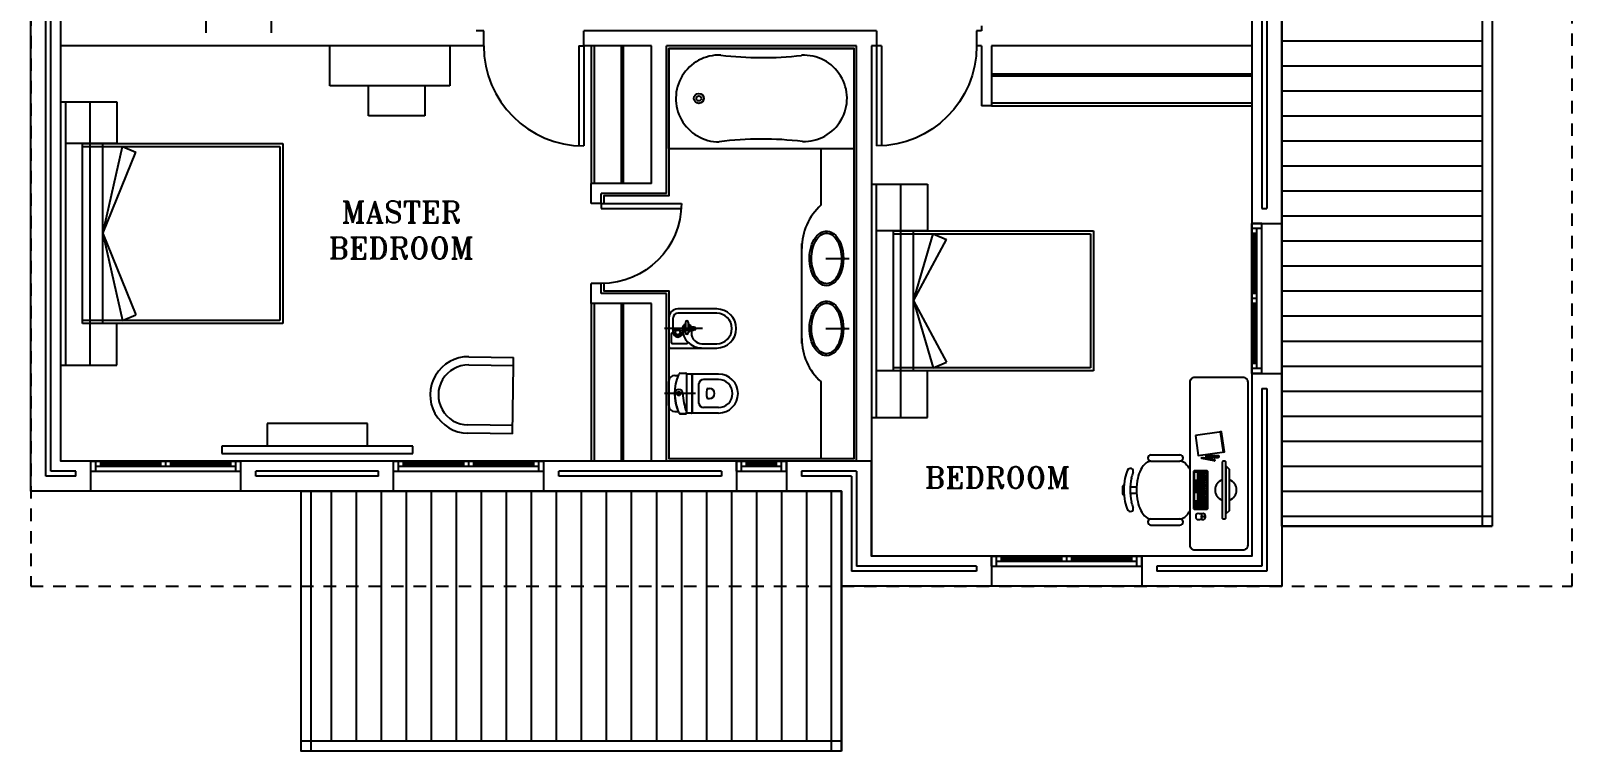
# Model space of a CAD drawing. Header units: millimetres. Extents: x -1152.8 to -1111.9, y 13007.9 to 13070.9.
# Drawn here: x -1152.31 to -1136.91, y 13053.82 to 13061.02 of the extents above; entities that cross this region are included whole.
import ezdxf

# ---------------------------------------------------------------- set-up
doc = ezdxf.new("R2010")
doc.units = ezdxf.units.MM
doc.header["$LTSCALE"] = 0.5
doc.linetypes.add('HIDDEN', pattern=[0.375, 0.25, -0.125])
doc.layers.get('0').update_dxf_attribs({"linetype": 'CONTINUOUS'})
for name, color, linetype in [('A-AREA', 202, 'CONTINUOUS'), ('A-CLOSET', 1, 'CONTINUOUS'), ('A-DOOR', 4, 'CONTINUOUS'), ('A-TEXT', 41, 'CONTINUOUS'), ('A-WALL', 7, 'CONTINUOUS'), ('A-WINDOW', 150, 'CONTINUOUS'), ('B-FURNITURE', 22, 'CONTINUOUS'), ('D-AISO GENERAL FURNITURE', 34, 'CONTINUOUS'), ('M-BALCONY', 6, 'CONTINUOUS'), ('M-FINISHING', 251, 'CONTINUOUS'), ('M-outline-wall', 3, 'CONTINUOUS'), ('M-SANITARY', 1, 'CONTINUOUS'), ('M-TILING', 251, 'CONTINUOUS')]:
    doc.layers.add(name, color=color, linetype=linetype)
doc.styles.add('Sc-0100', font='technic_.ttf', dxfattribs={"height": 300})

# ---------------------------------------------------------------- blocks, each defined once
blk = doc.blocks.new('D1000')
at = {"layer": 'A-DOOR'}
for p, q in [((0, 0), (-1000, 0)), ((0, 50), (-999, 50)), ((0, 50), (0, 0))]:
    blk.add_line(p, q, dxfattribs=at)
blk.add_arc((0, 0), 1000, 90, 180, dxfattribs=at)
blk = doc.blocks.new('D800')
at = {"layer": 'A-DOOR'}
for p, q in [((0, 0), (0, 50)), ((0, 50), (798, 50)), ((0, 0), (0, 50)), ((0, 0), (800, 0))]:
    blk.add_line(p, q, dxfattribs=at)
blk.add_arc((0, 0), 800, 0, 90, dxfattribs=at)
blk = doc.blocks.new('WC1')
at = {"layer": 'M-SANITARY'}
for p, q in [((-121, 0), (121, 0)), ((-203, -114), (-203, -165)), ((-201, -114), (-201, -165)), ((-181, -60), (-181, -85)), ((181, -60), (181, -85)), ((203, -114), (203, -165)), ((-195, -496), (-195, -178)), ((-188, -180), (188, -180)), ((185, -231), (-185, -231)), ((185, -234), (-185, -234)), ((195, -496), (195, -178)), ((-140, -496), (-140, -347)), ((-50, -394), (-50, -407)), ((50, -394), (50, -407)), ((140, -496), (140, -347))]:
    blk.add_line(p, q, dxfattribs=at)
blk.add_circle((0, -100), 20, dxfattribs=at)
for centre, radius, start, end in [((-121, -60), 60, 90, 180), ((121, -60), 60, 0, 90), ((-188, -114), 15, 105.466, 180), ((-188, -114), 13, 105.466, 180), ((-196, -85), 15, 285.466, 0), ((0, -517), 458, 90, 114.67), ((0, -517), 460, 65.909, 114.091), ((8, -660), 520, 90.891, 111.3823), ((0, -100), 40.5, 270, 90), ((196, -85), 15, 180, 254.534), ((188, -114), 15, 0, 74.534), ((-188, -165), 15, 180, 270), ((-188, -165), 13, 180, 300), ((-185, -221), 10, 180, 270), ((-185, -224), 10, 180, 270), ((-90, -347), 50, 92.6454, 180), ((0, -2295), 2000, 87.3546, 92.6454), ((90, -347), 50, 0, 87.3546), ((185, -221), 10, 270, 0), ((185, -224), 10, 270, 0), ((188, -165), 15, 270, 0), ((-35, -394), 15, 97.0541, 180), ((0, -407), 50, 180, 0), ((0, -677), 300, 82.9459, 97.0541), ((35, -394), 15, 0, 82.9459), ((0, -496), 195, 180, 0), ((0, -496), 140, 180, 0)]:
    blk.add_arc(centre, radius, start, end, dxfattribs=at)
blk = doc.blocks.new('BIDET')
at = {"layer": 'M-SANITARY'}
for p, q in [((0, 0), (-180, 0)), ((106, 0), (0, 0)), ((-195, -15), (-195, -478)), ((-150, -38), (-150, -179)), ((-57, -23), (-135, -23)), ((-39, -43), (106, -43)), ((0, -135), (-39, -135)), ((0, -135), (-3, -135)), ((152, -478), (152, -89)), ((195, -478), (195, -89)), ((-16, -225), (-47, -225)), ((-15, -168), (-45, -168)), ((-15, -192), (-45, -192)), ((16, -223), (-16, -223)), ((-16, -224), (-16, -245)), ((16, -246), (-16, -246)), ((-15, -168), (-15, -192)), ((64, -168), (-15, -168)), ((64, -192), (-15, -192)), ((-14, -250), (-14, -246)), ((-12, -221), (-12, -222)), ((-10, -260), (-10, -268)), ((-10, -268), (10, -268)), ((-10, -268), (-9, -269)), ((-9, -269), (9, -269)), ((10, -268), (9, -269)), ((10, -260), (10, -268)), ((12, -221), (12, -222)), ((14, -250), (14, -246)), ((16, -224), (16, -245)), ((-152, -330), (-152, -478))]:
    blk.add_line(p, q, dxfattribs=at)
for radius in [35, 23]:
    blk.add_circle((-39, -89), radius, dxfattribs=at)
for centre, radius, start, end in [((-180, -15), 15, 90, 180), ((106, -89), 89, 0, 90), ((-3, -326), 191, 90, 180), ((-135, -38), 15, 90, 180), ((-39, -89), 46, 90, 270), ((-57, -41), 18, 9.5941, 90), ((0, -180), 42, 16.8152, 162.6853), ((-33, -37), 6, 189.5941, 270), ((0, -180), 45, 15.6643, 90), ((106, -89), 46, 0, 90), ((-47, -330), 105, 90, 180), ((-140, -179), 10, 180, 312.9682), ((-45, -180), 12.5, 90, 270), ((0, -180), 42, 197.3147, 343.1848), ((0, -180), 23.5, 31.1327, 147.8651), ((0, -180), 23.5, 212.1349, 328.8673), ((-16, -224), 1, 90, 180), ((-16, -245), 1, 180, 270), ((0, -250), 14.3, 180, 0), ((-13, -221), 1, 0, 72.0529), ((-13, -222), 1, 270, 0), ((13, -221), 1, 107.9471, 180), ((13, -222), 1, 180, 270), ((0, -180), 45, 287.0576, 344.3357), ((16, -224), 1, 0, 90), ((16, -245), 1, 270, 0), ((64, -180), 12.2, 270, 90), ((0, -478), 195, 180, 0), ((0, -478), 152, 180, 0)]:
    blk.add_arc(centre, radius, start, end, dxfattribs=at)
blk = doc.blocks.new('TUB')
at = {"layer": 'M-SANITARY'}
for p, q in [((-1.55, 0.5), (-1.55, -0.5)), ((0.3, 0.5), (-1.55, 0.5)), ((0.3, 0.5), (0.3, -0.5)), ((0.3, -0.5), (-1.55, -0.5))]:
    blk.add_line(p, q, dxfattribs=at)
for radius in [0.05, 0.025]:
    blk.add_circle((0, 0), radius, dxfattribs=at)
for centre, radius, start, end in [((-1.049, 0), 0.431, 88.2515, 273.2374), ((-0.632, 3.812), 3.405, 263.1872, 277.2261), ((-0.204, 0.001), 0.434, 268.1585, 89.9832), ((-0.632, -3.826), 3.419, 83.042, 96.5975)]:
    blk.add_arc(centre, radius, start, end, dxfattribs=at)
blk = doc.blocks.new('*U105')
blk.add_lwpolyline([(-0.009, -0.009), (0.009, -0.009), (0.009, 0.009), (-0.009, 0.009)], close=True)
blk = doc.blocks.new('*U106')
at = {"layer": 'B-FURNITURE', "color": 0, "linetype": 'ByBlock', "lineweight": -2, "transparency": 16777216}
for p in [(0, 0), (0.021, 0), (0.042, 0), (0.063, 0), (0.084, 0), (0.105, 0), (0.126, 0), (0.147, 0), (0.168, 0), (0.189, 0), (0.21, 0), (0.231, 0), (0.252, 0), (0, -0.021), (0, -0.042), (0.021, -0.021), (0.021, -0.042), (0.042, -0.021), (0.042, -0.042), (0.063, -0.021), (0.063, -0.042), (0.084, -0.021), (0.084, -0.042), (0.105, -0.021), (0.105, -0.042), (0.126, -0.021), (0.126, -0.042), (0.147, -0.021), (0.147, -0.042), (0.168, -0.021), (0.168, -0.042), (0.189, -0.021), (0.189, -0.042), (0.21, -0.021), (0.21, -0.042), (0.231, -0.021), (0.231, -0.042), (0.252, -0.021), (0.252, -0.042)]:
    blk.add_blockref('*U105', p, dxfattribs=at)
blk = doc.blocks.new('*U107')
blk.add_lwpolyline([(-0.009, -0.009), (0.009, -0.009), (0.009, 0.009), (-0.009, 0.009)], close=True)
blk = doc.blocks.new('*U108')
at = {"layer": 'B-FURNITURE', "color": 0, "linetype": 'ByBlock', "lineweight": -2, "transparency": 16777216}
for p in [(0, 0), (0.021, 0), (0.042, 0), (0, -0.021), (0, -0.042), (0, -0.063), (0, -0.084), (0.021, -0.021), (0.021, -0.042), (0.021, -0.063), (0.021, -0.084), (0.042, -0.021), (0.042, -0.042), (0.042, -0.063), (0.042, -0.084)]:
    blk.add_blockref('*U107', p, dxfattribs=at)
blk = doc.blocks.new('*U109')
blk.add_lwpolyline([(-0.008, 0.004), (0.008, 0.004), (0.008, -0.004), (-0.008, -0.004)], close=True)
blk = doc.blocks.new('*U110')
at = {"layer": 'B-FURNITURE', "color": 0, "linetype": 'ByBlock', "lineweight": -2, "transparency": 16777216}
for p in [(0, 0), (0.021, 0), (0.042, 0), (0.063, 0), (0.084, 0), (0.105, 0), (0.126, 0), (0.147, 0), (0.168, 0), (0.189, 0), (0.21, 0), (0.231, 0), (0.252, 0)]:
    blk.add_blockref('*U109', p, dxfattribs=at)

msp = doc.modelspace()

# ---------------------------------------------------------------- linework, layer by layer
at = {"layer": 'A-AREA'}
for points in [[(-1136.912, 13067.266), (-1136.912, 13062.666), (-1139.812, 13062.666), (-1139.812, 13055.466), (-1144.212, 13055.466), (-1144.212, 13056.416), (-1152.312, 13056.416), (-1152.312, 13067.266), (-1147.712, 13067.266), (-1147.712, 13065.766), (-1145.412, 13065.766), (-1145.412, 13067.516, -0.999971), (-1142.512, 13067.516), (-1142.512, 13067.266)], [(-1137.212, 13066.966), (-1137.212, 13062.966), (-1140.112, 13062.966), (-1140.112, 13055.766), (-1143.912, 13055.766), (-1143.912, 13056.716), (-1152.012, 13056.716), (-1152.012, 13066.966), (-1148.012, 13066.966), (-1148.012, 13065.466), (-1145.112, 13065.466), (-1145.112, 13067.516, -0.999971), (-1142.812, 13067.516), (-1142.812, 13066.966)]]:
    msp.add_lwpolyline(points, format="xyb", close=True, dxfattribs=at)
at = {"layer": 'A-CLOSET'}
for p, q in [((-1150.562, 13061.376), (-1150.562, 13060.997)), ((-1149.912, 13061.308), (-1149.912, 13060.997)), ((-1144.417, 13059.841), (-1144.417, 13059.276)), ((-1144.417, 13059.841), (-1144.087, 13059.841)), ((-1144.609, 13057.891), (-1144.609, 13058.891)), ((-1144.368, 13058.741), (-1144.137, 13058.741)), ((-1145.602, 13058.041), (-1145.981, 13058.041)), ((-1144.368, 13058.041), (-1144.137, 13058.041)), ((-1144.417, 13057.507), (-1144.417, 13056.741)), ((-1145.67, 13057.391), (-1145.981, 13057.391)), ((-1144.417, 13056.741), (-1144.087, 13056.741))]:
    msp.add_line(p, q, dxfattribs=at)
for centre, start, end in [((-1144.023, 13058.841), 132.1462, 180), ((-1144.023, 13057.941), 180, 227.8538)]:
    msp.add_arc(centre, 0.586, start, end, dxfattribs=at)
for points, knots in [([(-1144.362, 13058.469), (-1144.33, 13058.469), (-1144.298, 13058.484), (-1144.215, 13058.567), (-1144.185, 13058.676), (-1144.203, 13058.882), (-1144.25, 13058.974), (-1144.363, 13059.025), (-1144.418, 13059.011), (-1144.498, 13058.923), (-1144.525, 13058.852), (-1144.537, 13058.7), (-1144.522, 13058.62), (-1144.46, 13058.505), (-1144.412, 13058.469), (-1144.362, 13058.469)], [0, 0, 0, 0, 0.553301, 0.553301, 1.711404, 1.711404, 2.869506, 2.869506, 3.726222, 3.726222, 4.582937, 4.582937, 5.439652, 5.439652, 6.283185, 6.283185, 6.283185, 6.283185]), ([(-1144.362, 13058.489), (-1144.325, 13058.489), (-1144.287, 13058.513), (-1144.231, 13058.603), (-1144.213, 13058.668), (-1144.211, 13058.8), (-1144.226, 13058.866), (-1144.28, 13058.962), (-1144.317, 13058.99), (-1144.391, 13058.997), (-1144.429, 13058.976), (-1144.489, 13058.892), (-1144.508, 13058.829), (-1144.515, 13058.697), (-1144.502, 13058.63), (-1144.452, 13058.529), (-1144.415, 13058.497), (-1144.373, 13058.489), (-1144.368, 13058.489), (-1144.362, 13058.489)], [0, 0, 0, 0, 0.771251, 0.771251, 1.542502, 1.542502, 2.313753, 2.313753, 3.085004, 3.085004, 3.856255, 3.856255, 4.627506, 4.627506, 5.398757, 5.398757, 6.170007, 6.170007, 6.283185, 6.283185, 6.283185, 6.283185]), ([(-1144.362, 13057.769), (-1144.33, 13057.769), (-1144.298, 13057.784), (-1144.215, 13057.867), (-1144.185, 13057.976), (-1144.203, 13058.182), (-1144.25, 13058.274), (-1144.363, 13058.325), (-1144.418, 13058.311), (-1144.498, 13058.223), (-1144.525, 13058.152), (-1144.537, 13058), (-1144.522, 13057.92), (-1144.46, 13057.805), (-1144.412, 13057.769), (-1144.362, 13057.769)], [0, 0, 0, 0, 0.553301, 0.553301, 1.711404, 1.711404, 2.869506, 2.869506, 3.726222, 3.726222, 4.582937, 4.582937, 5.439652, 5.439652, 6.283185, 6.283185, 6.283185, 6.283185]), ([(-1144.362, 13057.789), (-1144.325, 13057.789), (-1144.287, 13057.813), (-1144.231, 13057.903), (-1144.213, 13057.968), (-1144.211, 13058.1), (-1144.226, 13058.166), (-1144.28, 13058.262), (-1144.317, 13058.29), (-1144.391, 13058.297), (-1144.429, 13058.276), (-1144.489, 13058.192), (-1144.508, 13058.129), (-1144.515, 13057.997), (-1144.502, 13057.93), (-1144.452, 13057.829), (-1144.415, 13057.797), (-1144.373, 13057.789), (-1144.368, 13057.789), (-1144.362, 13057.789)], [0, 0, 0, 0, 0.771251, 0.771251, 1.542502, 1.542502, 2.313753, 2.313753, 3.085004, 3.085004, 3.856255, 3.856255, 4.627506, 4.627506, 5.398757, 5.398757, 6.170007, 6.170007, 6.283185, 6.283185, 6.283185, 6.283185])]:
    msp.add_open_spline(points, degree=3, knots=knots, dxfattribs=at)
at = {"layer": 'A-WALL'}
for p, q in [((-1139.812, 13062.966), (-1139.812, 13059.091)), ((-1140.012, 13062.816), (-1140.012, 13059.241)), ((-1139.962, 13062.816), (-1139.962, 13059.241)), ((-1152.312, 13056.416), (-1152.312, 13061.666)), ((-1152.162, 13056.566), (-1152.162, 13061.516)), ((-1152.112, 13056.616), (-1152.112, 13061.516)), ((-1142.812, 13061.066), (-1142.812, 13061.016)), ((-1147.787, 13061.016), (-1147.862, 13061.016)), ((-1147.787, 13060.866), (-1147.787, 13061.016)), ((-1146.787, 13060.866), (-1146.787, 13061.016)), ((-1143.862, 13061.016), (-1146.787, 13061.016)), ((-1143.862, 13061.016), (-1143.862, 13060.866)), ((-1142.862, 13061.016), (-1142.862, 13060.866)), ((-1142.812, 13061.016), (-1142.862, 13061.016)), ((-1152.012, 13056.716), (-1152.012, 13060.866)), ((-1147.787, 13060.866), (-1152.012, 13060.866)), ((-1146.112, 13060.866), (-1146.787, 13060.866)), ((-1146.112, 13059.491), (-1146.112, 13060.866)), ((-1145.962, 13059.391), (-1145.962, 13060.866)), ((-1144.062, 13060.866), (-1145.962, 13060.866)), ((-1144.062, 13056.716), (-1144.062, 13060.866)), ((-1143.912, 13060.866), (-1143.912, 13055.766)), ((-1143.862, 13060.866), (-1143.912, 13060.866)), ((-1142.812, 13060.866), (-1142.862, 13060.866)), ((-1142.812, 13060.866), (-1142.812, 13060.266)), ((-1140.112, 13060.866), (-1142.712, 13060.866)), ((-1142.712, 13060.866), (-1142.712, 13060.266)), ((-1140.112, 13060.866), (-1140.112, 13059.091)), ((-1142.712, 13060.266), (-1142.812, 13060.266)), ((-1146.112, 13059.491), (-1146.712, 13059.491)), ((-1146.712, 13059.291), (-1146.712, 13059.491)), ((-1145.962, 13059.391), (-1146.612, 13059.391)), ((-1146.612, 13059.291), (-1146.612, 13059.391)), ((-1146.612, 13059.291), (-1146.712, 13059.291)), ((-1140.012, 13059.241), (-1139.962, 13059.241)), ((-1140.112, 13059.091), (-1139.812, 13059.091)), ((-1146.712, 13058.291), (-1146.712, 13058.491)), ((-1146.612, 13058.491), (-1146.712, 13058.491)), ((-1146.612, 13058.391), (-1146.612, 13058.491)), ((-1146.112, 13058.291), (-1146.712, 13058.291)), ((-1145.962, 13058.391), (-1146.612, 13058.391)), ((-1146.112, 13056.716), (-1146.112, 13058.291)), ((-1145.962, 13056.716), (-1145.962, 13058.391)), ((-1140.112, 13057.591), (-1140.112, 13055.766)), ((-1140.112, 13057.591), (-1139.812, 13057.591)), ((-1139.812, 13057.591), (-1139.812, 13055.466)), ((-1140.012, 13057.441), (-1140.012, 13055.666)), ((-1140.012, 13057.441), (-1139.962, 13057.441)), ((-1139.962, 13057.441), (-1139.962, 13055.616)), ((-1151.862, 13056.616), (-1152.112, 13056.616)), ((-1151.712, 13056.716), (-1152.012, 13056.716)), ((-1151.862, 13056.566), (-1151.862, 13056.616)), ((-1151.712, 13056.416), (-1151.712, 13056.716)), ((-1148.687, 13056.716), (-1150.212, 13056.716)), ((-1150.212, 13056.416), (-1150.212, 13056.716)), ((-1148.837, 13056.616), (-1150.062, 13056.616)), ((-1150.062, 13056.566), (-1150.062, 13056.616)), ((-1148.837, 13056.566), (-1148.837, 13056.616)), ((-1148.687, 13056.416), (-1148.687, 13056.716)), ((-1146.112, 13056.716), (-1147.187, 13056.716)), ((-1147.187, 13056.416), (-1147.187, 13056.716)), ((-1145.412, 13056.616), (-1147.037, 13056.616)), ((-1147.037, 13056.566), (-1147.037, 13056.616)), ((-1145.262, 13056.716), (-1145.962, 13056.716)), ((-1145.412, 13056.616), (-1145.412, 13056.566)), ((-1145.262, 13056.716), (-1145.262, 13056.416)), ((-1144.062, 13056.716), (-1144.762, 13056.716)), ((-1144.762, 13056.716), (-1144.762, 13056.416)), ((-1144.062, 13056.616), (-1144.612, 13056.616)), ((-1144.612, 13056.616), (-1144.612, 13056.566)), ((-1144.062, 13056.616), (-1144.062, 13055.666)), ((-1151.862, 13056.566), (-1152.162, 13056.566)), ((-1148.837, 13056.566), (-1150.062, 13056.566)), ((-1145.412, 13056.566), (-1147.037, 13056.566)), ((-1144.112, 13056.566), (-1144.612, 13056.566)), ((-1144.112, 13056.566), (-1144.112, 13055.616)), ((-1151.712, 13056.416), (-1152.312, 13056.416)), ((-1148.687, 13056.416), (-1150.212, 13056.416)), ((-1145.262, 13056.416), (-1147.187, 13056.416)), ((-1144.212, 13056.416), (-1144.762, 13056.416)), ((-1144.212, 13056.416), (-1144.212, 13055.466)), ((-1142.862, 13055.666), (-1144.062, 13055.666)), ((-1142.712, 13055.766), (-1143.912, 13055.766)), ((-1142.862, 13055.666), (-1142.862, 13055.616)), ((-1142.712, 13055.766), (-1142.712, 13055.466)), ((-1140.112, 13055.766), (-1141.212, 13055.766)), ((-1141.212, 13055.766), (-1141.212, 13055.466)), ((-1140.012, 13055.666), (-1141.062, 13055.666)), ((-1141.062, 13055.666), (-1141.062, 13055.616)), ((-1142.862, 13055.616), (-1144.112, 13055.616)), ((-1139.962, 13055.616), (-1141.062, 13055.616)), ((-1142.712, 13055.466), (-1144.212, 13055.466)), ((-1139.812, 13055.466), (-1141.212, 13055.466))]:
    msp.add_line(p, q, dxfattribs=at)
at = {"layer": 'A-WINDOW'}
for p, q in [((-1140.112, 13057.591), (-1140.112, 13059.091)), ((-1140.012, 13059.091), (-1140.112, 13059.091)), ((-1140.012, 13057.591), (-1140.012, 13059.091)), ((-1139.812, 13059.091), (-1139.812, 13057.591)), ((-1140.012, 13059.041), (-1140.112, 13059.041)), ((-1140.062, 13058.991), (-1140.112, 13058.991)), ((-1140.092, 13058.391), (-1140.092, 13058.991)), ((-1140.082, 13058.391), (-1140.082, 13058.991)), ((-1140.062, 13057.641), (-1140.062, 13059.041)), ((-1140.062, 13058.391), (-1140.112, 13058.391)), ((-1140.062, 13058.341), (-1140.112, 13058.341)), ((-1140.062, 13058.291), (-1140.112, 13058.291)), ((-1140.092, 13057.691), (-1140.092, 13058.291)), ((-1140.082, 13057.691), (-1140.082, 13058.291)), ((-1140.062, 13057.691), (-1140.112, 13057.691)), ((-1140.012, 13057.641), (-1140.112, 13057.641)), ((-1140.012, 13057.591), (-1140.112, 13057.591)), ((-1151.712, 13056.716), (-1150.212, 13056.716)), ((-1151.712, 13056.616), (-1151.712, 13056.716)), ((-1151.712, 13056.616), (-1150.212, 13056.616)), ((-1151.662, 13056.616), (-1151.662, 13056.716)), ((-1151.662, 13056.666), (-1150.262, 13056.666)), ((-1151.612, 13056.666), (-1151.612, 13056.716)), ((-1151.612, 13056.696), (-1151.012, 13056.696)), ((-1151.612, 13056.686), (-1151.012, 13056.686)), ((-1151.012, 13056.666), (-1151.012, 13056.716)), ((-1150.962, 13056.666), (-1150.962, 13056.716)), ((-1150.912, 13056.666), (-1150.912, 13056.716)), ((-1150.912, 13056.696), (-1150.312, 13056.696)), ((-1150.912, 13056.686), (-1150.312, 13056.686)), ((-1150.312, 13056.666), (-1150.312, 13056.716)), ((-1150.262, 13056.616), (-1150.262, 13056.716)), ((-1150.212, 13056.616), (-1150.212, 13056.716)), ((-1148.687, 13056.716), (-1147.187, 13056.716)), ((-1148.687, 13056.616), (-1148.687, 13056.716)), ((-1148.687, 13056.616), (-1147.187, 13056.616)), ((-1148.637, 13056.616), (-1148.637, 13056.716)), ((-1148.637, 13056.666), (-1147.237, 13056.666)), ((-1148.587, 13056.666), (-1148.587, 13056.716)), ((-1148.587, 13056.696), (-1147.987, 13056.696)), ((-1148.587, 13056.686), (-1147.987, 13056.686)), ((-1147.987, 13056.666), (-1147.987, 13056.716)), ((-1147.937, 13056.666), (-1147.937, 13056.716)), ((-1147.887, 13056.666), (-1147.887, 13056.716)), ((-1147.887, 13056.696), (-1147.287, 13056.696)), ((-1147.887, 13056.686), (-1147.287, 13056.686)), ((-1147.287, 13056.666), (-1147.287, 13056.716)), ((-1147.237, 13056.616), (-1147.237, 13056.716)), ((-1147.187, 13056.616), (-1147.187, 13056.716)), ((-1145.262, 13056.716), (-1144.762, 13056.716)), ((-1145.262, 13056.616), (-1145.262, 13056.716)), ((-1145.262, 13056.616), (-1144.762, 13056.616)), ((-1145.212, 13056.616), (-1145.212, 13056.716)), ((-1145.212, 13056.666), (-1144.812, 13056.666)), ((-1145.162, 13056.666), (-1145.162, 13056.716)), ((-1145.162, 13056.696), (-1144.862, 13056.696)), ((-1145.162, 13056.686), (-1144.862, 13056.686)), ((-1144.862, 13056.666), (-1144.862, 13056.716)), ((-1144.812, 13056.616), (-1144.812, 13056.716)), ((-1144.762, 13056.616), (-1144.762, 13056.716)), ((-1150.212, 13056.416), (-1151.712, 13056.416)), ((-1147.187, 13056.416), (-1148.687, 13056.416)), ((-1144.762, 13056.416), (-1145.262, 13056.416)), ((-1142.712, 13055.766), (-1141.212, 13055.766)), ((-1142.712, 13055.666), (-1142.712, 13055.766)), ((-1142.712, 13055.666), (-1141.212, 13055.666)), ((-1142.662, 13055.666), (-1142.662, 13055.766)), ((-1142.662, 13055.716), (-1141.262, 13055.716)), ((-1142.612, 13055.716), (-1142.612, 13055.766)), ((-1142.612, 13055.746), (-1142.012, 13055.746)), ((-1142.612, 13055.736), (-1142.012, 13055.736)), ((-1142.012, 13055.716), (-1142.012, 13055.766)), ((-1141.962, 13055.716), (-1141.962, 13055.766)), ((-1141.912, 13055.716), (-1141.912, 13055.766)), ((-1141.912, 13055.746), (-1141.312, 13055.746)), ((-1141.912, 13055.736), (-1141.312, 13055.736)), ((-1141.312, 13055.716), (-1141.312, 13055.766)), ((-1141.262, 13055.666), (-1141.262, 13055.766)), ((-1141.212, 13055.666), (-1141.212, 13055.766)), ((-1141.212, 13055.466), (-1142.712, 13055.466))]:
    msp.add_line(p, q, dxfattribs=at)
at = {"layer": 'B-FURNITURE', "color": 33, "transparency": 33554687}
for p, q in [((-1149.324, 13060.466), (-1149.324, 13060.866)), ((-1148.126, 13060.866), (-1148.126, 13060.466)), ((-1148.126, 13060.466), (-1149.324, 13060.466)), ((-1148.938, 13060.166), (-1148.938, 13060.466)), ((-1148.374, 13060.466), (-1148.374, 13060.166)), ((-1148.374, 13060.166), (-1148.938, 13060.166)), ((-1151.794, 13059.89), (-1149.794, 13059.89)), ((-1151.794, 13058.09), (-1151.794, 13059.89)), ((-1151.794, 13059.86), (-1149.824, 13059.86)), ((-1151.592, 13058.09), (-1151.592, 13059.89)), ((-1149.824, 13059.86), (-1149.824, 13058.12)), ((-1149.794, 13059.89), (-1149.794, 13058.09)), ((-1143.694, 13059.017), (-1141.694, 13059.017)), ((-1143.694, 13057.617), (-1143.694, 13059.017)), ((-1143.694, 13058.987), (-1141.724, 13058.987)), ((-1143.492, 13057.617), (-1143.492, 13059.017)), ((-1141.724, 13058.987), (-1141.724, 13057.647)), ((-1141.694, 13059.017), (-1141.694, 13057.617)), ((-1149.824, 13058.12), (-1151.794, 13058.12)), ((-1149.794, 13058.09), (-1151.794, 13058.09)), ((-1141.724, 13057.647), (-1143.694, 13057.647)), ((-1141.694, 13057.617), (-1143.694, 13057.617)), ((-1141.12, 13056.779), (-1140.832, 13056.779)), ((-1140.599, 13056.74), (-1140.597, 13056.75)), ((-1140.557, 13056.768), (-1140.557, 13056.757)), ((-1140.541, 13056.728), (-1140.539, 13056.739)), ((-1140.539, 13056.74), (-1140.486, 13056.73)), ((-1140.498, 13056.768), (-1140.498, 13056.757)), ((-1140.444, 13056.769), (-1140.497, 13056.769)), ((-1140.497, 13056.757), (-1140.444, 13056.757)), ((-1140.444, 13056.757), (-1140.444, 13056.769)), ((-1140.444, 13056.757), (-1140.444, 13056.757)), ((-1140.443, 13056.768), (-1140.443, 13056.757)), ((-1140.439, 13056.76), (-1140.439, 13056.765)), ((-1140.439, 13056.76), (-1140.439, 13056.76)), ((-1141.12, 13056.715), (-1140.832, 13056.715)), ((-1140.488, 13056.718), (-1140.541, 13056.728)), ((-1140.486, 13056.73), (-1140.488, 13056.718)), ((-1140.488, 13056.718), (-1140.486, 13056.729)), ((-1140.486, 13056.73), (-1140.486, 13056.73)), ((-1140.482, 13056.726), (-1140.483, 13056.72)), ((-1140.482, 13056.726), (-1140.482, 13056.726)), ((-1141.405, 13056.465), (-1141.405, 13056.388)), ((-1141.39, 13056.471), (-1141.398, 13056.471)), ((-1141.327, 13056.459), (-1141.263, 13056.459)), ((-1141.39, 13056.382), (-1141.398, 13056.382)), ((-1141.327, 13056.395), (-1141.263, 13056.395)), ((-1141.12, 13056.139), (-1140.832, 13056.139)), ((-1140.617, 13056.161), (-1140.61, 13056.161)), ((-1140.597, 13056.161), (-1140.576, 13056.161)), ((-1141.12, 13056.075), (-1140.832, 13056.075))]:
    msp.add_line(p, q, dxfattribs=at)
at = {"layer": 'B-FURNITURE', "color": 33, "ltscale": 100, "transparency": 33554687}
for p, q in [((-1152.012, 13060.305), (-1151.452, 13060.305)), ((-1151.962, 13057.675), (-1151.962, 13060.305)), ((-1151.722, 13060.305), (-1151.722, 13057.675)), ((-1151.452, 13060.305), (-1151.452, 13059.89)), ((-1151.452, 13059.89), (-1151.964, 13059.89)), ((-1151.592, 13058.99), (-1151.397, 13059.86)), ((-1151.397, 13059.86), (-1151.263, 13059.802)), ((-1151.592, 13058.99), (-1151.263, 13059.802)), ((-1143.912, 13059.482), (-1143.352, 13059.482)), ((-1143.862, 13057.152), (-1143.862, 13059.482)), ((-1143.622, 13059.482), (-1143.622, 13057.152)), ((-1143.352, 13059.482), (-1143.352, 13059.017)), ((-1151.592, 13058.99), (-1151.263, 13058.178)), ((-1151.592, 13058.99), (-1151.397, 13058.12)), ((-1143.352, 13059.017), (-1143.864, 13059.017)), ((-1143.492, 13058.317), (-1143.297, 13058.987)), ((-1143.492, 13058.317), (-1143.163, 13058.929)), ((-1143.297, 13058.987), (-1143.163, 13058.929)), ((-1143.492, 13058.317), (-1143.163, 13057.705)), ((-1143.492, 13058.317), (-1143.297, 13057.647)), ((-1151.397, 13058.12), (-1151.263, 13058.178)), ((-1151.452, 13057.675), (-1151.452, 13058.09)), ((-1152.012, 13057.675), (-1151.452, 13057.675)), ((-1143.297, 13057.647), (-1143.163, 13057.705)), ((-1143.352, 13057.617), (-1143.864, 13057.617)), ((-1143.352, 13057.152), (-1143.352, 13057.617)), ((-1143.912, 13057.152), (-1143.352, 13057.152))]:
    msp.add_line(p, q, dxfattribs=at)
at = {"layer": 'B-FURNITURE'}
for p, q in [((-1147.936, 13057.677), (-1147.489, 13057.671)), ((-1147.935, 13057.759), (-1147.488, 13057.752)), ((-1147.499, 13056.989), (-1147.489, 13057.671)), ((-1147.489, 13057.671), (-1147.488, 13057.752)), ((-1149.949, 13057.091), (-1149.949, 13056.866)), ((-1148.949, 13057.091), (-1149.949, 13057.091)), ((-1148.949, 13056.866), (-1148.949, 13057.091)), ((-1147.498, 13057.071), (-1147.945, 13057.077)), ((-1147.499, 13056.989), (-1147.946, 13056.996)), ((-1150.404, 13056.866), (-1150.404, 13056.791)), ((-1148.494, 13056.866), (-1150.404, 13056.866)), ((-1150.404, 13056.791), (-1148.494, 13056.791)), ((-1148.494, 13056.791), (-1148.494, 13056.866))]:
    msp.add_line(p, q, dxfattribs=at)
at = {"layer": 'B-FURNITURE', "color": 33, "transparency": 33554687}
for points in [[(-1140.729, 13055.874), (-1140.729, 13057.506, -0.414214), (-1140.681, 13057.554), (-1140.201, 13057.554, -0.414214), (-1140.153, 13057.506), (-1140.153, 13055.874, -0.414214), (-1140.201, 13055.826), (-1140.681, 13055.826, -0.414214)], [(-1140.543, 13056.737), (-1140.543, 13056.737, 0.414214), (-1140.544, 13056.74), (-1140.592, 13056.749, 0.414214), (-1140.595, 13056.747), (-1140.595, 13056.747, 0.414214), (-1140.593, 13056.744), (-1140.545, 13056.735, 0.414214)], [(-1140.501, 13056.76), (-1140.501, 13056.76, -0.414214), (-1140.503, 13056.758), (-1140.552, 13056.758, -0.414214), (-1140.554, 13056.76), (-1140.554, 13056.76, -0.414214), (-1140.552, 13056.763), (-1140.503, 13056.763, -0.414214)], [(-1140.696, 13056.607), (-1140.696, 13056.247, 0.414214), (-1140.684, 13056.235), (-1140.564, 13056.235, 0.414214), (-1140.552, 13056.247), (-1140.552, 13056.607, 0.414214), (-1140.564, 13056.619), (-1140.684, 13056.619, 0.414214)], [(-1140.563, 13056.61), (-1140.563, 13056.243), (-1140.673, 13056.243, -0.414214), (-1140.685, 13056.255), (-1140.685, 13056.598, -0.414214), (-1140.673, 13056.61)], [(-1140.672, 13056.167), (-1140.672, 13056.155, 0.414214), (-1140.648, 13056.131, -0.125), (-1140.6, 13056.131, 0.414214), (-1140.576, 13056.155), (-1140.576, 13056.167, 0.414214), (-1140.6, 13056.191, -0.125), (-1140.648, 13056.191, 0.414214)], [(-1140.597, 13056.162), (-1140.597, 13056.16, -0.414214), (-1140.598, 13056.158), (-1140.609, 13056.158, -0.414214), (-1140.61, 13056.16), (-1140.61, 13056.162, -0.414214), (-1140.609, 13056.164), (-1140.598, 13056.164, -0.414214)]]:
    msp.add_lwpolyline(points, format="xyb", close=True, dxfattribs=at)
for points in [[(-1140.676, 13056.972), (-1140.648, 13056.77), (-1140.386, 13056.807), (-1140.415, 13057.009)], [(-1140.427, 13057.008), (-1140.398, 13056.806), (-1140.386, 13056.807), (-1140.415, 13057.009)], [(-1140.408, 13056.709), (-1140.408, 13056.145), (-1140.402, 13056.139), (-1140.378, 13056.139), (-1140.372, 13056.145), (-1140.372, 13056.709), (-1140.378, 13056.715), (-1140.402, 13056.715)], [(-1140.372, 13056.187), (-1140.336, 13056.223), (-1140.336, 13056.631), (-1140.372, 13056.667)], [(-1140.662, 13056.524), (-1140.662, 13056.402), (-1140.673, 13056.402), (-1140.673, 13056.524)]]:
    msp.add_lwpolyline(points, close=True, dxfattribs=at)
for points in [[(-1140.541, 13056.729), (-1140.611, 13056.742, -0.414214), (-1140.615, 13056.747), (-1140.614, 13056.749, -0.414214), (-1140.609, 13056.753), (-1140.539, 13056.739)], [(-1140.498, 13056.768), (-1140.569, 13056.768, 0.414214), (-1140.573, 13056.763), (-1140.573, 13056.762, 0.414214), (-1140.569, 13056.757), (-1140.498, 13056.757)], [(-1140.487, 13056.73, 0.414214), (-1140.489, 13056.733), (-1140.527, 13056.74, 0.414214), (-1140.528, 13056.74), (-1140.528, 13056.74, 0.414214), (-1140.527, 13056.739), (-1140.525, 13056.739, 0.317837), (-1140.524, 13056.739, -0.317837), (-1140.524, 13056.739), (-1140.524, 13056.739, -0.517638), (-1140.524, 13056.739, -0.317837), (-1140.525, 13056.738), (-1140.527, 13056.738, -0.414214), (-1140.528, 13056.74, -0.414214), (-1140.527, 13056.741), (-1140.489, 13056.734, -0.414214), (-1140.486, 13056.73)], [(-1140.444, 13056.757, -0.414214), (-1140.447, 13056.754), (-1140.486, 13056.754, -0.414214), (-1140.486, 13056.754), (-1140.486, 13056.754, -0.414214), (-1140.486, 13056.755), (-1140.484, 13056.755, -0.317837), (-1140.483, 13056.755, 0.317837), (-1140.482, 13056.754), (-1140.482, 13056.754, 0.517638), (-1140.482, 13056.755, 0.317837), (-1140.484, 13056.756), (-1140.486, 13056.756, 0.414214), (-1140.487, 13056.754, 0.414214), (-1140.486, 13056.753), (-1140.447, 13056.753, 0.414214), (-1140.444, 13056.757)]]:
    msp.add_lwpolyline(points, format="xyb", dxfattribs=at)
at = {"layer": 'B-FURNITURE'}
for radius in [0.382, 0.3]:
    msp.add_arc((-1147.94, 13057.377), radius, 89.1727, 269.1727, dxfattribs=at)
at = {"layer": 'B-FURNITURE', "color": 33, "transparency": 33554687}
for centre, radius, start, end in [((-1141.12, 13056.747), 0.032, 90, 270), ((-1140.832, 13056.747), 0.032, 270, 90), ((-1140.539, 13056.739), 0.000375, 79.0871, 169.0871), ((-1140.497, 13056.768), 0.000375, 90, 180), ((-1140.497, 13056.757), 0.000375, 180, 270), ((-1140.444, 13056.768), 0.0006, 356.8153, 90), ((-1140.444, 13056.757), 0.0006, 270, 3.1847), ((-1140.444, 13056.763), 0.0054, 276.3695, 83.6305), ((-1141.031, 13056.471), 0.357, 153.4349, 168.2991), ((-1141.326, 13056.613), 0.0294, 338.4187, 158.4187), ((-1140.967, 13056.471), 0.357, 158.4187, 168.2991), ((-1140.903, 13056.471), 0.357, 153.4349, 168.2991), ((-1141.037, 13056.538), 0.207, 129.6393, 153.4349), ((-1141.12, 13056.638), 0.0765, 90, 129.6393), ((-1140.832, 13056.638), 0.0765, 50.3607, 90), ((-1140.915, 13056.538), 0.207, 26.5651, 50.3607), ((-1140.541, 13056.728), 0.000375, 169.0871, 259.0871), ((-1140.487, 13056.724), 0.0054, 265.4565, 72.7176), ((-1140.488, 13056.718), 0.0006, 259.0871, 352.2718), ((-1140.486, 13056.729), 0.0006, 345.9023, 79.0871), ((-1141.398, 13056.465), 0.0064, 90, 180), ((-1140.818, 13056.427), 0.574, 168.2991, 180), ((-1140.754, 13056.427), 0.574, 168.2991, 180), ((-1140.69, 13056.427), 0.574, 168.2991, 180), ((-1140.372, 13056.427), 0.108, 109.4712, 250.5288), ((-1140.372, 13056.427), 0.108, 289.4712, 70.5288), ((-1141.398, 13056.388), 0.0064, 180, 270), ((-1140.818, 13056.427), 0.574, 180, 191.7009), ((-1141.031, 13056.383), 0.357, 191.7009, 206.5651), ((-1140.754, 13056.427), 0.574, 180, 191.7009), ((-1140.967, 13056.383), 0.357, 191.7009, 201.5813), ((-1140.69, 13056.427), 0.574, 180, 191.7009), ((-1140.903, 13056.383), 0.357, 191.7009, 206.5651), ((-1141.326, 13056.241), 0.0294, 201.5813, 21.5813), ((-1141.037, 13056.315), 0.207, 206.5651, 230.3607), ((-1141.12, 13056.215), 0.0765, 230.3607, 270), ((-1141.12, 13056.107), 0.032, 90, 270), ((-1140.832, 13056.215), 0.0765, 270, 309.6393), ((-1140.832, 13056.107), 0.032, 270, 90), ((-1140.915, 13056.315), 0.207, 309.6393, 333.4349), ((-1140.545, 13056.161), 0.0725, 157.5, 202.5)]:
    msp.add_arc(centre, radius, start, end, dxfattribs=at)
at = {"layer": 'D-AISO GENERAL FURNITURE'}
for p, q in [((-1146.712, 13060.866), (-1146.712, 13059.491)), ((-1146.682, 13060.866), (-1146.682, 13059.491)), ((-1146.412, 13060.866), (-1146.412, 13059.491)), ((-1146.392, 13060.866), (-1146.392, 13059.491)), ((-1142.712, 13060.586), (-1140.112, 13060.586)), ((-1142.712, 13060.566), (-1140.112, 13060.566)), ((-1142.712, 13060.296), (-1140.112, 13060.296)), ((-1142.712, 13060.266), (-1140.112, 13060.266)), ((-1146.712, 13058.291), (-1146.712, 13056.716)), ((-1146.682, 13058.291), (-1146.682, 13056.716)), ((-1146.412, 13058.291), (-1146.412, 13056.716)), ((-1146.392, 13058.291), (-1146.392, 13056.716))]:
    msp.add_line(p, q, dxfattribs=at)
at = {"layer": 'M-BALCONY'}
for p, q in [((-1137.812, 13062.666), (-1137.812, 13056.066)), ((-1137.712, 13062.666), (-1137.712, 13056.066)), ((-1149.612, 13053.816), (-1149.612, 13056.416)), ((-1149.512, 13053.816), (-1149.512, 13056.416)), ((-1144.312, 13053.816), (-1144.312, 13056.416)), ((-1139.812, 13056.166), (-1137.712, 13056.166)), ((-1139.812, 13056.066), (-1137.712, 13056.066)), ((-1144.212, 13053.816), (-1144.212, 13055.766)), ((-1144.212, 13053.916), (-1149.612, 13053.916)), ((-1144.212, 13053.816), (-1149.612, 13053.816))]:
    msp.add_line(p, q, dxfattribs=at)
for points in [[(-1137.712, 13056.066), (-1139.812, 13056.066), (-1139.812, 13062.666), (-1137.712, 13062.666)], [(-1144.212, 13053.816), (-1149.612, 13053.816), (-1149.612, 13056.416), (-1144.212, 13056.416)]]:
    msp.add_lwpolyline(points, close=True, dxfattribs=at)
at = {"layer": 'M-FINISHING'}
msp.add_lwpolyline([(-1146.587, 13058.491), (-1146.587, 13058.416), (-1145.937, 13058.416), (-1145.937, 13056.741), (-1144.087, 13056.741), (-1144.087, 13060.841), (-1145.937, 13060.841), (-1145.937, 13059.366), (-1146.587, 13059.366), (-1146.587, 13059.291)], dxfattribs=at)
at = {"layer": 'M-outline-wall', "linetype": 'HIDDEN'}
msp.add_lwpolyline([(-1136.912, 13067.266), (-1152.312, 13067.266), (-1152.312, 13055.466), (-1136.912, 13055.466)], close=True, dxfattribs=at)
msp.add_lwpolyline([(-1144.212, 13055.466), (-1144.212, 13053.816), (-1149.612, 13053.816), (-1149.612, 13055.466)], dxfattribs=at)
at = {"layer": 'M-TILING'}
for p, q in [((-1139.812, 13060.916), (-1137.812, 13060.916)), ((-1139.812, 13060.666), (-1137.812, 13060.666)), ((-1139.812, 13060.416), (-1137.812, 13060.416)), ((-1139.812, 13060.166), (-1137.812, 13060.166)), ((-1139.812, 13059.916), (-1137.812, 13059.916)), ((-1139.812, 13059.666), (-1137.812, 13059.666)), ((-1139.812, 13059.416), (-1137.812, 13059.416)), ((-1139.812, 13059.166), (-1137.812, 13059.166)), ((-1139.812, 13058.916), (-1137.812, 13058.916)), ((-1139.812, 13058.666), (-1137.812, 13058.666)), ((-1139.812, 13058.416), (-1137.812, 13058.416)), ((-1139.812, 13058.166), (-1137.812, 13058.166)), ((-1139.812, 13057.916), (-1137.812, 13057.916)), ((-1139.812, 13057.666), (-1137.812, 13057.666)), ((-1139.812, 13057.416), (-1137.812, 13057.416)), ((-1139.812, 13057.166), (-1137.812, 13057.166)), ((-1139.812, 13056.916), (-1137.812, 13056.916)), ((-1139.812, 13056.666), (-1137.812, 13056.666)), ((-1149.312, 13056.416), (-1149.312, 13053.916)), ((-1149.062, 13056.416), (-1149.062, 13053.916)), ((-1148.812, 13056.416), (-1148.812, 13053.916)), ((-1148.562, 13056.416), (-1148.562, 13053.916)), ((-1148.312, 13056.416), (-1148.312, 13053.916)), ((-1148.062, 13056.416), (-1148.062, 13053.916)), ((-1147.812, 13056.416), (-1147.812, 13053.916)), ((-1147.562, 13056.416), (-1147.562, 13053.916)), ((-1147.312, 13056.416), (-1147.312, 13053.916)), ((-1147.062, 13056.416), (-1147.062, 13053.916)), ((-1146.812, 13056.416), (-1146.812, 13053.916)), ((-1146.562, 13056.416), (-1146.562, 13053.916)), ((-1146.312, 13056.416), (-1146.312, 13053.916)), ((-1146.062, 13056.416), (-1146.062, 13053.916)), ((-1145.812, 13056.416), (-1145.812, 13053.916)), ((-1145.562, 13056.416), (-1145.562, 13053.916)), ((-1145.312, 13056.416), (-1145.312, 13053.916)), ((-1145.062, 13056.416), (-1145.062, 13053.916)), ((-1144.812, 13056.416), (-1144.812, 13053.916)), ((-1144.562, 13056.416), (-1144.562, 13053.916)), ((-1139.812, 13056.416), (-1137.812, 13056.416))]:
    msp.add_line(p, q, dxfattribs=at)

# ---------------------------------------------------------------- block references
at = {"layer": 'B-FURNITURE', "color": 33, "transparency": 33554687, "rotation": 270}
for name, p in [('*U106', (-1140.605, 13056.589)), ('*U110', (-1140.585, 13056.589)), ('*U108', (-1140.582, 13056.307))]:
    msp.add_blockref(name, p, dxfattribs=at)
at = {"layer": 'M-FINISHING', "rotation": 180}
msp.add_blockref('TUB', (-1145.637, 13060.341), dxfattribs=at)
at = {"layer": 'M-SANITARY'}
for name, p, xscale, yscale, zscale, rotation in [('D1000', (-1146.787, 13060.866), 0.0009999999892898, 0.0009999999892898, 0.0009999999892898, 90), ('D1000', (-1143.862, 13060.866), -0.0009999999892898, 0.0009999999892898, 0.0009999999892898, 270), ('D800', (-1146.612, 13059.291), -0.0010000000474975, 0.0010000000474975, 0.0010000000474975, 180), ('BIDET', (-1145.937, 13058.041), 0.0009999999892898, 0.0009999999892898, 0.0009999999892898, 90), ('WC1', (-1145.937, 13057.391), 0.0009999999892898, 0.0009999999892898, 0.0009999999892898, 90)]:
    msp.add_blockref(name, p, dxfattribs=dict(at, xscale=xscale, yscale=yscale, zscale=zscale, rotation=rotation))

# ---------------------------------------------------------------- texts
at = {"layer": 'A-TEXT', "char_height": 0.216, "width": 1.46812, "attachment_point": 5, "style": 'Sc-0100'}
for s, insert in [('{\\Fromant|c0;MASTER BEDROOM}', (-1148.611, 13059.025)), ('{\\Fromant|c0;BEDROOM}', (-1142.653, 13056.552))]:
    msp.add_mtext(s, dxfattribs=dict(at, insert=insert))

doc.saveas('drawing.dxf')
